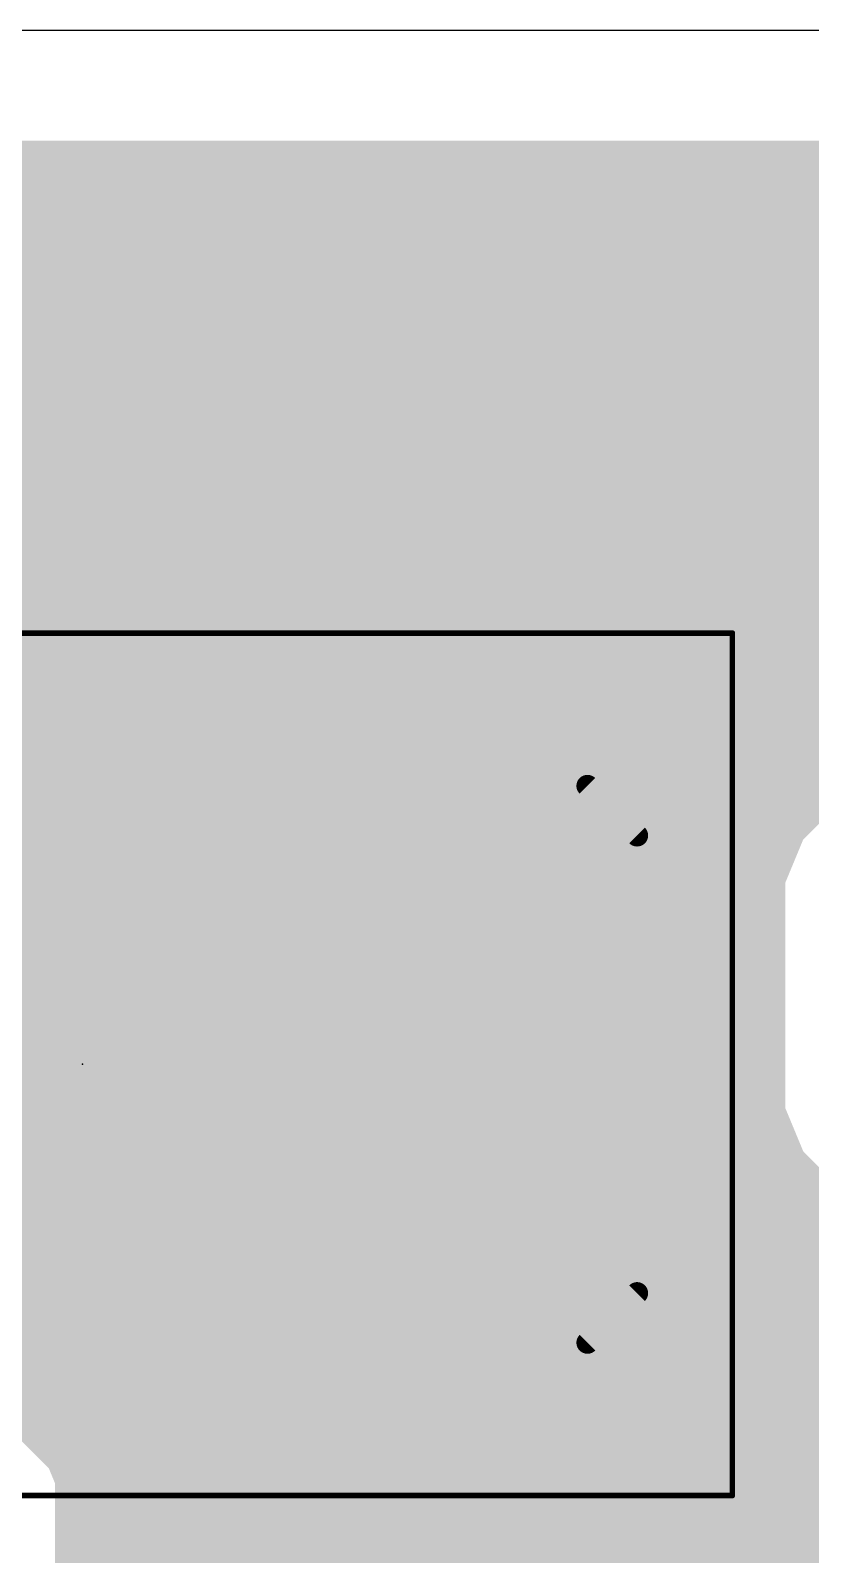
# Model space of a CAD drawing. Extents: x -0.2 to 38.1, y -0.7 to 65.1.
# Drawn here: x 18.57 to 25.75, y 50.73 to 64.77 of the extents above; entities that cross this region are included whole.
import ezdxf

# ---------------------------------------------------------------- set-up
doc = ezdxf.new("R2010")
doc.units = 0
for name, color, linetype in [('1', 22, 'CONTINUOUS'), ('16', 175, 'CONTINUOUS'), ('20', 7, 'CONTINUOUS'), ('21', 253, 'CONTINUOUS'), ('23', 7, 'CONTINUOUS'), ('39', 22, 'CONTINUOUS'), ('51', 253, 'CONTINUOUS')]:
    doc.layers.add(name, color=color, linetype=linetype)

# ---------------------------------------------------------------- blocks, each defined once
blk = doc.blocks.new('RECT')
blk.add_solid([(-0.5, -0.5), (0.5, -0.5), (-0.5, 0.5), (0.5, 0.5)])

msp = doc.modelspace()

# ---------------------------------------------------------------- linework, layer by layer
at = {"layer": '1'}
for points, const_width in [([(22.225, 55.245), (27.686, 60.706)], 1.016), ([(22.225, 55.245), (21.55, 55.245)], 0.6604), ([(23.495, 49.657), (25.273, 51.435)], 0.254), ([(25.273, 51.435), (29.58, 51.435)], 0.254)]:
    msp.add_lwpolyline(points, dxfattribs=dict(at, const_width=const_width))
for points, const_width in [([(22.0454, 55.4246, 1), (22.4046, 55.0654)], 0.508), ([(21.55, 55.4101, 1), (21.55, 55.0799)], 0.3302), ([(22.225, 55.0799, 1), (22.225, 55.4101)], 0.3302), ([(25.273, 51.4985, 1), (25.273, 51.3715)], 0.127), ([(25.3179, 51.3901, 1), (25.2281, 51.4799)], 0.127)]:
    msp.add_lwpolyline(points, format="xyb", dxfattribs=dict(at, const_width=const_width))
at = {"layer": '16', "const_width": 0.6096}
for points in [[(6.6298, 63.4492), (35.5092, 63.4492)], [(6.6557, 63.3984), (35.5092, 63.3984)], [(17.5942, 62.7888), (26.8367, 62.7888)], [(18.0721, 62.1792), (26.3821, 62.1792)], [(18.1864, 61.5696), (26.2636, 61.5696)], [(18.0462, 60.96), (26.4032, 60.96)], [(17.5243, 60.3504), (26.8875, 60.3504)], [(14.732, 59.7408), (33.0924, 59.7408)], [(17.7841, 59.1312), (28.4211, 59.1312)], [(17.9988, 58.5216), (27.5844, 58.5216)], [(26.3247, 58.0888), (25.8161, 57.8781)], [(17.9988, 57.912), (25.8979, 57.912)], [(25.8161, 57.8781), (25.4269, 57.4889)], [(25.4269, 57.4889), (25.2162, 56.9803)], [(17.9988, 57.3024), (25.3496, 57.3024)], [(25.2162, 56.9803), (25.2162, 54.7797)], [(17.9988, 56.6928), (25.2162, 56.6928)], [(17.3228, 56.0832), (25.2162, 56.0832)], [(17.3228, 55.4736), (25.2162, 55.4736)], [(17.9988, 54.864), (25.2162, 54.864)], [(25.2162, 54.7797), (25.4269, 54.2711)], [(17.9988, 54.2544), (25.4436, 54.2544)], [(25.4269, 54.2711), (25.8161, 53.8819)], [(25.8161, 53.8819), (26.0609, 53.7805)], [(17.9988, 53.6448), (26.1573, 53.6448)], [(17.9988, 53.0352), (26.7669, 53.0352)], [(18.9964, 51.6965), (17.9241, 52.7688)], [(18.2673, 52.4256), (27.2542, 52.4256)], [(18.8769, 51.816), (27.2542, 51.816)], [(19.1008, 51.4444), (18.9964, 51.6965)], [(19.1008, 51.1716), (19.1008, 51.4444)], [(19.1008, 51.2064), (27.2542, 51.2064)], [(19.1008, 36.2559), (19.1008, 51.1716)], [(19.1008, 50.5968), (27.2542, 50.5968)]]:
    msp.add_lwpolyline(points, dxfattribs=at)
at = {"layer": '16', "const_width": 0.3048}
for points in [[(25.7578, 58.0189, 1), (25.8745, 57.7373)], [(25.9239, 57.7704, 1), (25.7084, 57.9859)], [(25.8979, 57.7596, 1), (25.8979, 58.0644)], [(25.3191, 57.5966, 1), (25.5346, 57.3811)], [(25.5677, 57.4305, 1), (25.2861, 57.5472)], [(25.3496, 57.15, 1), (25.3496, 57.4548)], [(25.3686, 56.9803, 1), (25.0638, 56.9803)], [(25.0754, 57.0386, 1), (25.357, 56.9219)], [(25.2162, 56.5404, 1), (25.2162, 56.8452)], [(25.2162, 55.9308, 1), (25.2162, 56.2356)], [(25.2162, 55.3212, 1), (25.2162, 55.626)], [(25.357, 54.8381, 1), (25.0754, 54.7214)], [(25.2162, 54.7116, 1), (25.2162, 55.0164)], [(25.0638, 54.7797, 1), (25.3686, 54.7797)], [(25.5346, 54.3789, 1), (25.3191, 54.1634)], [(25.2861, 54.2128, 1), (25.5677, 54.3295)], [(25.4436, 54.102, 1), (25.4436, 54.4068)], [(25.8745, 54.0227, 1), (25.7578, 53.7411)], [(25.7084, 53.7741, 1), (25.9239, 53.9896)], [(18.8769, 51.9684, 1), (18.8769, 51.6636)], [(19.1372, 51.7548, 1), (18.8556, 51.6382)], [(18.8886, 51.5887, 1), (19.1042, 51.8042)], [(19.2532, 51.4444, 1), (18.9484, 51.4444)], [(18.96, 51.3861, 1), (19.2416, 51.5027)], [(19.1008, 51.3588, 1), (19.1008, 51.054)], [(19.2532, 51.1716, 1), (18.9484, 51.1716)], [(18.9484, 51.1716, 1), (19.2532, 51.1716)], [(19.1008, 50.7492, 1), (19.1008, 50.4444)]]:
    msp.add_lwpolyline(points, format="xyb", dxfattribs=at)
at = {"layer": '20'}
msp.add_line((36.83, 64.77), (0, 64.77), dxfattribs=at)
at = {"layer": '21'}
for points, const_width in [([(25.2652, 62.2486), (25.2652, 60.6894)], 0.2032), ([(18.5166, 61.469), (20.0758, 61.469)], 0.2032), ([(24.4856, 61.469), (26.0448, 61.469)], 0.2032), ([(25.273, 58.42), (26.416, 59.563)], 0.4572), ([(16.891, 58.522), (22.8854, 58.5216)], 0.2032), ([(25.273, 51.816), (25.273, 58.42)], 0.4572), ([(22.8854, 51.9684), (16.891, 51.968)], 0.2032), ([(24.765, 51.308), (25.273, 51.816)], 0.4572), ([(21.971, 50.038), (23.241, 51.308)], 0.4572), ([(23.241, 51.308), (24.765, 51.308)], 0.4572)]:
    msp.add_lwpolyline(points, dxfattribs=dict(at, const_width=const_width))
for points, const_width in [([(25.316, 62.2486, 1), (25.2144, 62.2486)], 0.1016), ([(20.0758, 61.4182, 1), (20.0758, 61.5198)], 0.1016), ([(24.4856, 61.5198, 1), (24.4856, 61.4182)], 0.1016), ([(25.2144, 60.6894, 1), (25.316, 60.6894)], 0.1016), ([(22.8854, 58.4708, 1), (22.8854, 58.5724)], 0.1016), ([(25.3873, 58.42, 1), (25.1587, 58.42)], 0.2286), ([(25.1922, 58.5008, 1), (25.3538, 58.3392)], 0.2286), ([(22.8854, 51.9176, 1), (22.8854, 52.0192)], 0.1016), ([(25.3538, 51.7352, 1), (25.1922, 51.8968)], 0.2286), ([(25.1587, 51.816, 1), (25.3873, 51.816)], 0.2286), ([(23.241, 51.4223, 1), (23.241, 51.1937)], 0.2286), ([(23.3218, 51.2272, 1), (23.1602, 51.3888)], 0.2286), ([(24.765, 51.1937, 1), (24.765, 51.4223)], 0.2286), ([(24.6842, 51.3888, 1), (24.8458, 51.2272)], 0.2286)]:
    msp.add_lwpolyline(points, format="xyb", dxfattribs=dict(at, const_width=const_width))
at = {"layer": '23'}
msp.add_point((19.05, 55.245), dxfattribs=at)
at = {"layer": '39', "const_width": 0.0508}
for points in [[(13.067, 59.218), (25.033, 59.218)], [(25.033, 59.218), (25.033, 51.272)], [(25.033, 51.272), (13.067, 51.272)]]:
    msp.add_lwpolyline(points, dxfattribs=at)
at = {"layer": '39', "const_width": 0.0254}
for points in [[(25.0457, 59.218, 1), (25.0203, 59.218)], [(25.033, 59.2053, 1), (25.033, 59.2307)], [(25.0203, 51.272, 1), (25.0457, 51.272)], [(25.033, 51.2593, 1), (25.033, 51.2847)]]:
    msp.add_lwpolyline(points, format="xyb", dxfattribs=at)
at = {"layer": '51'}
for points, const_width in [([(22.885, 58.522), (22.8846, 51.9676)], 0.2032), ([(22.987, 57.8104), (23.6982, 57.8104)], 0.2032), ([(22.987, 52.6796), (22.987, 57.8104)], 0.2032), ([(22.987, 57.8104), (23.6982, 57.8104)], 0.1998), ([(22.987, 52.6796), (22.987, 57.8104)], 0.1998), ([(23.046, 57.8104), (23.046, 52.6796)], 0.1998), ([(23.2458, 57.8104), (23.2458, 52.6796)], 0.1998), ([(23.4456, 57.8104), (23.4456, 52.6796)], 0.1998), ([(23.6454, 57.8104), (23.6454, 52.6796)], 0.1998), ([(23.6982, 57.8104), (24.1554, 57.3532)], 0.2032), ([(23.6982, 57.8104), (24.1554, 57.3532)], 0.1998), ([(23.8452, 57.6634), (23.8452, 52.8266)], 0.1998), ([(24.045, 57.4636), (24.045, 53.0264)], 0.1998), ([(24.1554, 57.3532), (24.1554, 53.1368)], 0.2032), ([(24.1554, 57.3532), (24.1554, 53.1368)], 0.1998), ([(24.1554, 53.1368), (23.6982, 52.6796)], 0.2032), ([(24.1554, 53.1368), (23.6982, 52.6796)], 0.1998), ([(23.6982, 52.6796), (22.987, 52.6796)], 0.2032), ([(23.6982, 52.6796), (22.987, 52.6796)], 0.1998)]:
    msp.add_lwpolyline(points, dxfattribs=dict(at, const_width=const_width))
for points, const_width in [([(22.9358, 58.522, 1), (22.8342, 58.522)], 0.1016), ([(22.987, 57.8612, 1), (22.987, 57.7596)], 0.1016), ([(23.0378, 57.8104, 1), (22.9362, 57.8104)], 0.1016), ([(22.987, 57.8604, 1), (22.987, 57.7604)], 0.0999), ([(23.037, 57.8104, 1), (22.9371, 57.8104)], 0.0999), ([(23.0959, 57.8104, 1), (22.9961, 57.8104)], 0.0999), ([(23.2958, 57.8104, 1), (23.1959, 57.8104)], 0.0999), ([(23.4956, 57.8104, 1), (23.3957, 57.8104)], 0.0999), ([(23.6954, 57.8104, 1), (23.5955, 57.8104)], 0.0999), ([(23.7341, 57.8463, 1), (23.6623, 57.7745)], 0.1016), ([(23.7335, 57.8457, 1), (23.6629, 57.7751)], 0.0999), ([(23.6982, 57.7596, 1), (23.6982, 57.8612)], 0.1016), ([(23.6982, 57.7604, 1), (23.6982, 57.8604)], 0.0999), ([(23.8952, 57.6634, 1), (23.7953, 57.6634)], 0.0999), ([(24.095, 57.4636, 1), (23.9951, 57.4636)], 0.0999), ([(24.2062, 57.3532, 1), (24.1046, 57.3532)], 0.1016), ([(24.2053, 57.3532, 1), (24.1055, 57.3532)], 0.0999), ([(24.1195, 57.3173, 1), (24.1913, 57.3891)], 0.1016), ([(24.1201, 57.3179, 1), (24.1907, 57.3885)], 0.0999), ([(24.1913, 53.1009, 1), (24.1195, 53.1727)], 0.1016), ([(24.1907, 53.1015, 1), (24.1201, 53.1721)], 0.0999), ([(24.1046, 53.1368, 1), (24.2062, 53.1368)], 0.1016), ([(24.1055, 53.1368, 1), (24.2053, 53.1368)], 0.0999), ([(23.9951, 53.0264, 1), (24.095, 53.0264)], 0.0999), ([(23.7953, 52.8266, 1), (23.8952, 52.8266)], 0.0999), ([(22.987, 52.7304, 1), (22.987, 52.6288)], 0.1016), ([(22.9362, 52.6796, 1), (23.0378, 52.6796)], 0.1016), ([(22.987, 52.7296, 1), (22.987, 52.6296)], 0.0999), ([(22.9371, 52.6796, 1), (23.037, 52.6796)], 0.0999), ([(22.9961, 52.6796, 1), (23.0959, 52.6796)], 0.0999), ([(23.1959, 52.6796, 1), (23.2958, 52.6796)], 0.0999), ([(23.3957, 52.6796, 1), (23.4956, 52.6796)], 0.0999), ([(23.5955, 52.6796, 1), (23.6954, 52.6796)], 0.0999), ([(23.6623, 52.7155, 1), (23.7341, 52.6437)], 0.1016), ([(23.6629, 52.7149, 1), (23.7335, 52.6443)], 0.0999), ([(23.6982, 52.6288, 1), (23.6982, 52.7304)], 0.1016), ([(23.6982, 52.6296, 1), (23.6982, 52.7296)], 0.0999), ([(22.8338, 51.9676, 1), (22.9354, 51.9676)], 0.1016)]:
    msp.add_lwpolyline(points, format="xyb", dxfattribs=dict(at, const_width=const_width))

# ---------------------------------------------------------------- block references
at = {"layer": '1', "xscale": 5.4, "yscale": 6.2, "rotation": 270}
msp.add_blockref('RECT', (21.55, 55.245), dxfattribs=at)

doc.saveas('drawing.dxf')
